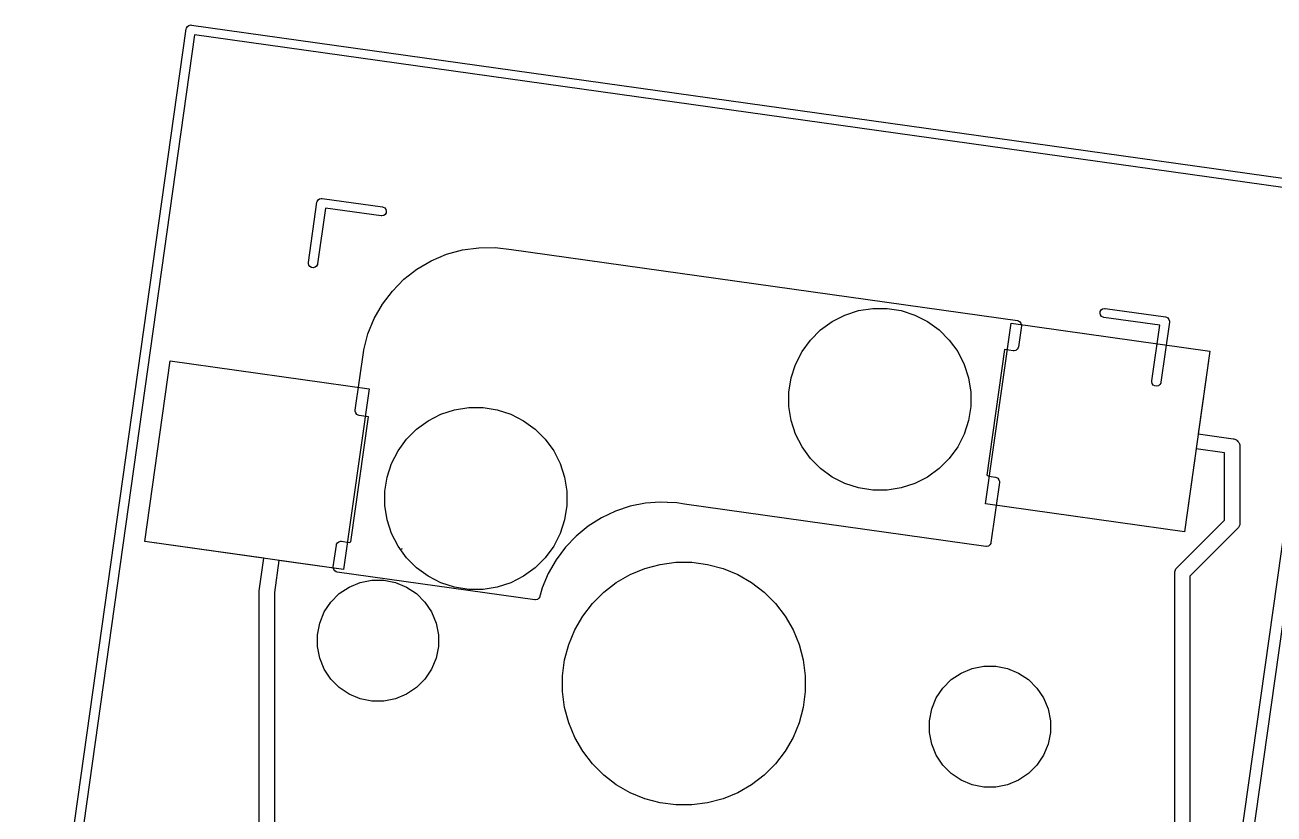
# Model space of a CAD drawing. Header units: millimetres. Extents: x 14 to 286, y -133 to -45.
# Drawn here: x 63.02 to 83.55, y -58.33 to -45.35 of the extents above; entities that cross this region are included whole.
import ezdxf

# ---------------------------------------------------------------- set-up
doc = ezdxf.new("R2010")
doc.units = ezdxf.units.MM
for name, color, linetype, true_color in [('B.Cu', 153, 'CONTINUOUS', 0x4d7fc4), ('B.Mask', 4, 'CONTINUOUS', 0x02ffee), ('B.Paste', 132, 'CONTINUOUS', 0x00c2c2), ('B.Silkscreen', 31, 'CONTINUOUS', 0xe8b2a7), ('F.Mask', 201, 'CONTINUOUS', 0xd864ff), ('F.Silkscreen', 41, 'CONTINUOUS', 0xf2eda1), ('User.Drawings', 9, 'CONTINUOUS', 0xc2c2c2)]:
    doc.layers.add(name, color=color, linetype=linetype, true_color=true_color)

msp = doc.modelspace()

# ---------------------------------------------------------------- linework, layer by layer
at = {"layer": 'B.Cu', "linetype": 'CONTINUOUS'}
for p, q in [((78.808613, -53.226508), (79.226132, -50.255704)), ((79.226132, -50.255704), (82.494017, -50.714976)), ((82.494017, -50.714976), (82.302651, -52.076611)), ((64.987467, -53.849035), (65.404986, -50.878231)), ((65.404986, -50.878231), (68.672871, -51.337503)), ((68.672871, -51.337503), (68.255352, -54.308307)), ((82.302651, -52.076611), (82.880398, -52.157817)), ((82.267858, -52.324177), (82.076498, -53.68578)), ((82.738, -52.390259), (82.267858, -52.324177)), ((82.880398, -52.157817), (82.885286, -52.159002)), ((82.885286, -52.159002), (82.887386, -52.159002)), ((82.887386, -52.159002), (82.890349, -52.160229)), ((82.890349, -52.160229), (82.904212, -52.16359)), ((82.904212, -52.16359), (82.917832, -52.171612)), ((82.917832, -52.171612), (82.932446, -52.177666)), ((82.932446, -52.177666), (82.938663, -52.183883)), ((82.938663, -52.183883), (82.946236, -52.188344)), ((82.946236, -52.188344), (82.95575, -52.20097)), ((82.95575, -52.20097), (82.966934, -52.212154)), ((82.966934, -52.212154), (82.970298, -52.220276)), ((82.970298, -52.220276), (82.975588, -52.227296)), ((82.975588, -52.227296), (82.979546, -52.242603)), ((82.979546, -52.242603), (82.985598, -52.257214)), ((82.985598, -52.257214), (82.986997, -52.271417)), ((82.986997, -52.271417), (82.987798, -52.274515)), ((82.987798, -52.274515), (82.987506, -52.276589)), ((82.987506, -52.276589), (82.988, -52.2816)), ((82.988, -52.2816), (82.988, -53.5463)), ((82.738, -53.494524), (82.738, -52.390259)), ((82.076498, -53.68578), (78.808613, -53.226508)), ((81.953212, -54.279312), (82.738, -53.494524)), ((82.985598, -53.570686), (82.966934, -53.615746)), ((82.988, -53.5463), (82.985598, -53.570686)), ((82.951388, -53.634688), (82.1666, -54.419476)), ((82.966928, -53.615751), (82.951388, -53.634688)), ((82.966934, -53.615746), (82.966928, -53.615751)), ((66.943249, -54.123902), (64.987467, -53.849035)), ((66.867917, -54.659903), (66.943249, -54.123902)), ((67.190815, -54.158695), (67.1166, -54.686749)), ((68.255352, -54.308307), (67.190815, -54.158695)), ((81.9166, -54.3677), (81.919002, -54.343314)), ((81.9166, -61.164022), (81.9166, -54.3677)), ((81.919002, -54.343314), (81.937666, -54.298254)), ((81.937666, -54.298254), (81.937671, -54.298248)), ((81.937671, -54.298248), (81.953212, -54.279312)), ((82.1666, -54.419476), (82.1666, -61.164022)), ((66.8666, -54.6773), (66.867628, -54.66686)), ((66.8666, -64.355724), (66.8666, -54.6773)), ((66.867628, -54.66686), (66.867917, -54.659903)), ((67.1166, -54.686749), (67.1166, -64.4075))]:
    msp.add_line(p, q, dxfattribs=at)
at = {"layer": 'B.Mask', "linetype": 'CONTINUOUS'}
for p, q in [((76.496855, -50.122119), (76.720712, -50.049383)), ((76.720712, -50.049383), (76.953191, -50.012562)), ((76.953191, -50.012562), (77.188569, -50.012562)), ((77.188569, -50.012562), (77.421048, -50.049383)), ((77.421048, -50.049383), (77.644905, -50.122119)), ((76.096708, -50.367329), (76.287132, -50.228978)), ((76.287132, -50.228978), (76.496855, -50.122119)), ((77.644905, -50.122119), (77.854628, -50.228978)), ((77.854628, -50.228978), (78.045052, -50.367329)), ((78.808613, -53.226508), (79.226132, -50.255704)), ((79.226132, -50.255704), (82.494017, -50.714976)), ((75.930271, -50.533766), (76.096708, -50.367329)), ((78.045052, -50.367329), (78.211489, -50.533766)), ((75.79192, -50.72419), (75.930271, -50.533766)), ((78.211489, -50.533766), (78.34984, -50.72419)), ((82.494017, -50.714976), (82.076498, -53.68578)), ((64.987467, -53.849035), (65.404986, -50.878231)), ((65.404986, -50.878231), (68.672871, -51.337503)), ((75.685061, -50.933913), (75.79192, -50.72419)), ((78.34984, -50.72419), (78.456699, -50.933913)), ((75.612325, -51.15777), (75.685061, -50.933913)), ((78.456699, -50.933913), (78.529435, -51.15777)), ((75.575504, -51.390249), (75.612325, -51.15777)), ((78.529435, -51.15777), (78.566256, -51.390249)), ((68.672871, -51.337503), (68.255352, -54.308307)), ((75.575504, -51.625627), (75.575504, -51.390249)), ((78.566256, -51.390249), (78.566256, -51.625627)), ((69.855153, -51.753651), (70.07901, -51.680915)), ((70.07901, -51.680915), (70.311489, -51.644094)), ((70.311489, -51.644094), (70.546867, -51.644094)), ((70.546867, -51.644094), (70.779346, -51.680915)), ((70.779346, -51.680915), (71.003203, -51.753651)), ((75.612325, -51.858106), (75.575504, -51.625627)), ((78.566256, -51.625627), (78.529435, -51.858106)), ((69.455006, -51.998861), (69.64543, -51.86051)), ((69.64543, -51.86051), (69.855153, -51.753651)), ((71.003203, -51.753651), (71.212926, -51.86051)), ((71.212926, -51.86051), (71.40335, -51.998861)), ((75.685061, -52.081963), (75.612325, -51.858106)), ((78.529435, -51.858106), (78.456699, -52.081963)), ((69.288569, -52.165298), (69.455006, -51.998861)), ((71.40335, -51.998861), (71.569787, -52.165298)), ((75.79192, -52.291686), (75.685061, -52.081963)), ((78.456699, -52.081963), (78.34984, -52.291686)), ((69.043359, -52.565445), (69.150218, -52.355722)), ((69.150218, -52.355722), (69.288569, -52.165298)), ((71.569787, -52.165298), (71.708138, -52.355722)), ((71.708138, -52.355722), (71.814997, -52.565445)), ((75.930271, -52.48211), (75.79192, -52.291686)), ((78.34984, -52.291686), (78.211489, -52.48211)), ((76.096708, -52.648547), (75.930271, -52.48211)), ((78.211489, -52.48211), (78.045052, -52.648547)), ((68.970623, -52.789302), (69.043359, -52.565445)), ((71.814997, -52.565445), (71.887733, -52.789302)), ((76.287132, -52.786898), (76.096708, -52.648547)), ((78.045052, -52.648547), (77.854628, -52.786898)), ((68.933802, -53.021781), (68.970623, -52.789302)), ((71.887733, -52.789302), (71.924554, -53.021781)), ((76.496855, -52.893757), (76.287132, -52.786898)), ((76.720712, -52.966493), (76.496855, -52.893757)), ((76.953191, -53.003314), (76.720712, -52.966493)), ((77.421048, -52.966493), (77.188569, -53.003314)), ((77.644905, -52.893757), (77.421048, -52.966493)), ((77.854628, -52.786898), (77.644905, -52.893757)), ((68.933802, -53.257159), (68.933802, -53.021781)), ((71.924554, -53.021781), (71.924554, -53.257159)), ((77.188569, -53.003314), (76.953191, -53.003314)), ((68.970623, -53.489638), (68.933802, -53.257159)), ((71.924554, -53.257159), (71.887733, -53.489638)), ((82.076498, -53.68578), (78.808613, -53.226508)), ((69.043359, -53.713495), (68.970623, -53.489638)), ((71.887733, -53.489638), (71.814997, -53.713495)), ((69.150218, -53.923218), (69.043359, -53.713495)), ((71.814997, -53.713495), (71.708138, -53.923218)), ((68.255352, -54.308307), (64.987467, -53.849035)), ((69.288569, -54.113642), (69.150218, -53.923218)), ((71.708138, -53.923218), (71.569787, -54.113642)), ((69.455006, -54.280079), (69.288569, -54.113642)), ((71.569787, -54.113642), (71.40335, -54.280079)), ((73.458419, -54.223429), (73.717794, -54.189282)), ((73.717794, -54.189282), (73.979406, -54.189282)), ((73.979406, -54.189282), (74.238781, -54.223429)), ((69.64543, -54.41843), (69.455006, -54.280079)), ((71.40335, -54.280079), (71.212926, -54.41843)), ((72.73746, -54.522061), (72.964023, -54.391255)), ((72.964023, -54.391255), (73.205721, -54.29114)), ((73.205721, -54.29114), (73.458419, -54.223429)), ((74.238781, -54.223429), (74.491479, -54.29114)), ((74.491479, -54.29114), (74.733177, -54.391255)), ((74.733177, -54.391255), (74.95974, -54.522061)), ((68.183645, -54.704991), (68.346641, -54.59608)), ((68.346641, -54.59608), (68.527753, -54.521061)), ((68.527753, -54.521061), (68.720021, -54.482816)), ((68.720021, -54.482816), (68.916055, -54.482816)), ((68.916055, -54.482816), (69.108323, -54.521061)), ((69.108323, -54.521061), (69.289435, -54.59608)), ((69.289435, -54.59608), (69.452431, -54.704991)), ((69.855153, -54.525289), (69.64543, -54.41843)), ((70.07901, -54.598025), (69.855153, -54.525289)), ((70.311489, -54.634846), (70.07901, -54.598025)), ((70.779346, -54.598025), (70.546867, -54.634846)), ((71.003203, -54.525289), (70.779346, -54.598025)), ((71.212926, -54.41843), (71.003203, -54.525289)), ((72.529908, -54.68132), (72.73746, -54.522061)), ((74.95974, -54.522061), (75.167292, -54.68132)), ((68.045028, -54.843608), (68.183645, -54.704991)), ((69.452431, -54.704991), (69.591048, -54.843608)), ((70.546867, -54.634846), (70.311489, -54.634846)), ((72.34492, -54.866308), (72.529908, -54.68132)), ((75.167292, -54.68132), (75.35228, -54.866308)), ((67.861098, -55.187716), (67.936117, -55.006604)), ((67.936117, -55.006604), (68.045028, -54.843608)), ((69.591048, -54.843608), (69.699959, -55.006604)), ((69.699959, -55.006604), (69.774978, -55.187716)), ((72.185661, -55.07386), (72.34492, -54.866308)), ((75.35228, -54.866308), (75.511539, -55.07386)), ((67.822853, -55.379984), (67.861098, -55.187716)), ((69.774978, -55.187716), (69.813223, -55.379984)), ((72.054855, -55.300423), (72.185661, -55.07386)), ((75.511539, -55.07386), (75.642345, -55.300423)), ((67.822853, -55.576018), (67.822853, -55.379984)), ((69.813223, -55.379984), (69.813223, -55.576018)), ((71.95474, -55.542121), (72.054855, -55.300423)), ((75.642345, -55.300423), (75.74246, -55.542121)), ((67.861098, -55.768286), (67.822853, -55.576018)), ((69.813223, -55.576018), (69.774978, -55.768286)), ((71.887029, -55.794819), (71.95474, -55.542121)), ((75.74246, -55.542121), (75.810171, -55.794819)), ((67.936117, -55.949398), (67.861098, -55.768286)), ((69.774978, -55.768286), (69.699959, -55.949398)), ((71.852882, -56.054194), (71.887029, -55.794819)), ((75.810171, -55.794819), (75.844318, -56.054194)), ((68.045028, -56.112394), (67.936117, -55.949398)), ((69.699959, -55.949398), (69.591048, -56.112394)), ((71.852882, -56.315806), (71.852882, -56.054194)), ((75.844318, -56.054194), (75.844318, -56.315806)), ((78.244769, -56.118989), (78.407765, -56.010078)), ((78.407765, -56.010078), (78.588877, -55.935059)), ((78.588877, -55.935059), (78.781145, -55.896814)), ((78.781145, -55.896814), (78.977179, -55.896814)), ((78.977179, -55.896814), (79.169447, -55.935059)), ((79.169447, -55.935059), (79.350559, -56.010078)), ((79.350559, -56.010078), (79.513555, -56.118989)), ((68.183645, -56.251011), (68.045028, -56.112394)), ((68.346641, -56.359922), (68.183645, -56.251011)), ((69.452431, -56.251011), (69.289435, -56.359922)), ((69.591048, -56.112394), (69.452431, -56.251011)), ((77.997241, -56.420602), (78.106152, -56.257606)), ((78.106152, -56.257606), (78.244769, -56.118989)), ((79.513555, -56.118989), (79.652172, -56.257606)), ((79.652172, -56.257606), (79.761083, -56.420602)), ((68.527753, -56.434941), (68.346641, -56.359922)), ((68.720021, -56.473186), (68.527753, -56.434941)), ((69.108323, -56.434941), (68.916055, -56.473186)), ((69.289435, -56.359922), (69.108323, -56.434941)), ((71.887029, -56.575181), (71.852882, -56.315806)), ((75.844318, -56.315806), (75.810171, -56.575181)), ((77.922222, -56.601714), (77.997241, -56.420602)), ((79.761083, -56.420602), (79.836102, -56.601714)), ((68.916055, -56.473186), (68.720021, -56.473186)), ((71.95474, -56.827879), (71.887029, -56.575181)), ((75.810171, -56.575181), (75.74246, -56.827879)), ((77.883977, -56.793982), (77.922222, -56.601714)), ((79.836102, -56.601714), (79.874347, -56.793982)), ((72.054855, -57.069577), (71.95474, -56.827879)), ((75.74246, -56.827879), (75.642345, -57.069577)), ((77.883977, -56.990016), (77.883977, -56.793982)), ((79.874347, -56.793982), (79.874347, -56.990016)), ((72.185661, -57.29614), (72.054855, -57.069577)), ((75.642345, -57.069577), (75.511539, -57.29614)), ((77.922222, -57.182284), (77.883977, -56.990016)), ((79.874347, -56.990016), (79.836102, -57.182284)), ((77.997241, -57.363396), (77.922222, -57.182284)), ((79.836102, -57.182284), (79.761083, -57.363396)), ((72.34492, -57.503692), (72.185661, -57.29614)), ((75.511539, -57.29614), (75.35228, -57.503692)), ((78.106152, -57.526392), (77.997241, -57.363396)), ((79.761083, -57.363396), (79.652172, -57.526392)), ((72.529908, -57.68868), (72.34492, -57.503692)), ((72.73746, -57.847939), (72.529908, -57.68868)), ((75.167292, -57.68868), (74.95974, -57.847939)), ((75.35228, -57.503692), (75.167292, -57.68868)), ((78.244769, -57.665009), (78.106152, -57.526392)), ((78.407765, -57.77392), (78.244769, -57.665009)), ((79.513555, -57.665009), (79.350559, -57.77392)), ((79.652172, -57.526392), (79.513555, -57.665009)), ((72.964023, -57.978745), (72.73746, -57.847939)), ((74.95974, -57.847939), (74.733177, -57.978745)), ((78.588877, -57.848939), (78.407765, -57.77392)), ((78.781145, -57.887184), (78.588877, -57.848939)), ((78.977179, -57.887184), (78.781145, -57.887184)), ((79.169447, -57.848939), (78.977179, -57.887184)), ((79.350559, -57.77392), (79.169447, -57.848939)), ((73.205721, -58.07886), (72.964023, -57.978745)), ((73.458419, -58.146571), (73.205721, -58.07886)), ((74.491479, -58.07886), (74.238781, -58.146571)), ((74.733177, -57.978745), (74.491479, -58.07886)), ((73.717794, -58.180718), (73.458419, -58.146571)), ((73.979406, -58.180718), (73.717794, -58.180718)), ((74.238781, -58.146571), (73.979406, -58.180718))]:
    msp.add_line(p, q, dxfattribs=at)
at = {"layer": 'B.Paste', "linetype": 'CONTINUOUS'}
for p, q in [((78.808613, -53.226508), (79.226132, -50.255704)), ((79.226132, -50.255704), (82.494017, -50.714976)), ((82.494017, -50.714976), (82.076498, -53.68578)), ((64.987467, -53.849035), (65.404986, -50.878231)), ((65.404986, -50.878231), (68.672871, -51.337503)), ((68.672871, -51.337503), (68.255352, -54.308307)), ((82.076498, -53.68578), (78.808613, -53.226508)), ((68.255352, -54.308307), (64.987467, -53.849035))]:
    msp.add_line(p, q, dxfattribs=at)
at = {"layer": 'B.Silkscreen', "linetype": 'CONTINUOUS'}
for p, q in [((69.945667, -49.124309), (70.207676, -49.052201)), ((70.207676, -49.052201), (70.476854, -49.014908)), ((70.476854, -49.014908), (70.748598, -49.01307)), ((70.748598, -49.01307), (71.012725, -49.046026)), ((71.012725, -49.046026), (71.014561, -49.046103)), ((71.014561, -49.046103), (79.332814, -50.215157)), ((69.460895, -49.367463), (69.695313, -49.229999)), ((69.695313, -49.229999), (69.945667, -49.124309)), ((69.246426, -49.534349), (69.460895, -49.367463)), ((69.055574, -49.727801), (69.246426, -49.534349)), ((68.891605, -49.944508), (69.055574, -49.727801)), ((68.757326, -50.180764), (68.891605, -49.944508)), ((68.655032, -50.432526), (68.757326, -50.180764)), ((79.332814, -50.215157), (79.347103, -50.21862)), ((79.347103, -50.21862), (79.372317, -50.233473)), ((79.396646, -50.299865), (79.347935, -50.646459)), ((79.372317, -50.233473), (79.389928, -50.256843)), ((79.389928, -50.256843), (79.389928, -50.256844)), ((79.389928, -50.256844), (79.397255, -50.285175)), ((79.397255, -50.285175), (79.396646, -50.299865)), ((68.586476, -50.695486), (68.655032, -50.432526)), ((68.446689, -51.689449), (68.585862, -50.699181)), ((68.585862, -50.699181), (68.586571, -50.696251)), ((68.586571, -50.696251), (68.586476, -50.695486)), ((79.119638, -50.69011), (78.829398, -52.755278)), ((79.263226, -50.710291), (79.119638, -50.69011)), ((79.277906, -50.710899), (79.263226, -50.710291)), ((79.277917, -50.710901), (79.277906, -50.710899)), ((79.306249, -50.703573), (79.277917, -50.710901)), ((79.329619, -50.685962), (79.306249, -50.703573)), ((79.344472, -50.660748), (79.329619, -50.685962)), ((79.347935, -50.646459), (79.344472, -50.660748)), ((68.446079, -51.704139), (68.446689, -51.689449)), ((68.453407, -51.732471), (68.446079, -51.704139)), ((68.471018, -51.755841), (68.453407, -51.732471)), ((68.374611, -53.854924), (68.664014, -51.795728)), ((68.496232, -51.770694), (68.471018, -51.755841)), ((68.510521, -51.774157), (68.496232, -51.770694)), ((68.664014, -51.795728), (68.510521, -51.774157)), ((78.829398, -52.755278), (78.862127, -52.774557)), ((78.862127, -52.774557), (78.970964, -52.789854)), ((79.034796, -52.874562), (78.895622, -53.86483)), ((78.970964, -52.789854), (78.985253, -52.793317)), ((78.985253, -52.793317), (79.010467, -52.80817)), ((79.010467, -52.80817), (79.028078, -52.83154)), ((79.028078, -52.83154), (79.035406, -52.859872)), ((79.035406, -52.859872), (79.034796, -52.874562)), ((72.724318, -53.348369), (72.492482, -53.457879)), ((72.967771, -53.267928), (72.724318, -53.348369)), ((73.219213, -53.217757), (72.967771, -53.267928)), ((73.456188, -53.200004), (73.219213, -53.217757)), ((73.575623, -53.204625), (73.456188, -53.200004)), ((73.580158, -53.203595), (73.575623, -53.204625)), ((73.731006, -53.210751), (73.580158, -53.203595)), ((73.857355, -53.232451), (73.731006, -53.210751)), ((73.857849, -53.232379), (73.857355, -53.232451)), ((73.859574, -53.232797), (73.857849, -53.232379)), ((78.810914, -53.928662), (73.859574, -53.232797)), ((72.492482, -53.457879), (72.275721, -53.594827)), ((72.077265, -53.75717), (71.900073, -53.942489)), ((72.275721, -53.594827), (72.077265, -53.75717)), ((68.084839, -54.264146), (68.134941, -53.90765)), ((68.134941, -53.90765), (68.138404, -53.89336)), ((68.138404, -53.89336), (68.153257, -53.868146)), ((68.153257, -53.868146), (68.176627, -53.850535)), ((68.176627, -53.850535), (68.178154, -53.85014)), ((68.178154, -53.85014), (68.204959, -53.843207)), ((68.204959, -53.843207), (68.219649, -53.843817)), ((68.219649, -53.843817), (68.345028, -53.861438)), ((68.345028, -53.861438), (68.370823, -53.854767)), ((68.370823, -53.854767), (68.374611, -53.854924)), ((69.20981, -53.962624), (69.208759, -53.96768)), ((69.208759, -53.96768), (69.219107, -53.969134)), ((69.219107, -53.969134), (69.20981, -53.962624)), ((71.900073, -53.942489), (71.746786, -54.148021)), ((78.825603, -53.929271), (78.810914, -53.928662)), ((78.825604, -53.929272), (78.825603, -53.929271)), ((78.825605, -53.929272), (78.825604, -53.929271)), ((78.825604, -53.929271), (78.825604, -53.929272)), ((78.853936, -53.921944), (78.825605, -53.929272)), ((78.877306, -53.904333), (78.853936, -53.921944)), ((78.892159, -53.879119), (78.877306, -53.904333)), ((78.895622, -53.86483), (78.892159, -53.879119)), ((71.746786, -54.148021), (71.61969, -54.370702)), ((68.084229, -54.278836), (68.084839, -54.264146)), ((68.091557, -54.307168), (68.084229, -54.278836)), ((68.109168, -54.330538), (68.091557, -54.307168)), ((68.134382, -54.345391), (68.109168, -54.330538)), ((68.148671, -54.348854), (68.134382, -54.345391)), ((71.39675, -54.805342), (68.148671, -54.348854)), ((71.61969, -54.370702), (71.520679, -54.607212)), ((71.520679, -54.607212), (71.486018, -54.730637)), ((71.41144, -54.805952), (71.39675, -54.805342)), ((71.439772, -54.798624), (71.41144, -54.805952)), ((71.463142, -54.781013), (71.439772, -54.798624)), ((71.477995, -54.755799), (71.463142, -54.781013)), ((71.480334, -54.739154), (71.477995, -54.755799)), ((71.486018, -54.730637), (71.480334, -54.739154))]:
    msp.add_line(p, q, dxfattribs=at)
at = {"layer": 'F.Mask', "linetype": 'CONTINUOUS'}
for p, q in [((76.496855, -50.122119), (76.720712, -50.049383)), ((76.720712, -50.049383), (76.953191, -50.012562)), ((76.953191, -50.012562), (77.188569, -50.012562)), ((77.188569, -50.012562), (77.421048, -50.049383)), ((77.421048, -50.049383), (77.644905, -50.122119)), ((76.096708, -50.367329), (76.287132, -50.228978)), ((76.287132, -50.228978), (76.496855, -50.122119)), ((77.644905, -50.122119), (77.854628, -50.228978)), ((77.854628, -50.228978), (78.045052, -50.367329)), ((75.930271, -50.533766), (76.096708, -50.367329)), ((78.045052, -50.367329), (78.211489, -50.533766)), ((75.79192, -50.72419), (75.930271, -50.533766)), ((78.211489, -50.533766), (78.34984, -50.72419)), ((75.685061, -50.933913), (75.79192, -50.72419)), ((78.34984, -50.72419), (78.456699, -50.933913)), ((75.612325, -51.15777), (75.685061, -50.933913)), ((78.456699, -50.933913), (78.529435, -51.15777)), ((75.575504, -51.390249), (75.612325, -51.15777)), ((78.529435, -51.15777), (78.566256, -51.390249)), ((75.575504, -51.625627), (75.575504, -51.390249)), ((78.566256, -51.390249), (78.566256, -51.625627)), ((69.855153, -51.753651), (70.07901, -51.680915)), ((70.07901, -51.680915), (70.311489, -51.644094)), ((70.311489, -51.644094), (70.546867, -51.644094)), ((70.546867, -51.644094), (70.779346, -51.680915)), ((70.779346, -51.680915), (71.003203, -51.753651)), ((75.612325, -51.858106), (75.575504, -51.625627)), ((78.566256, -51.625627), (78.529435, -51.858106)), ((69.455006, -51.998861), (69.64543, -51.86051)), ((69.64543, -51.86051), (69.855153, -51.753651)), ((71.003203, -51.753651), (71.212926, -51.86051)), ((71.212926, -51.86051), (71.40335, -51.998861)), ((75.685061, -52.081963), (75.612325, -51.858106)), ((78.529435, -51.858106), (78.456699, -52.081963)), ((69.288569, -52.165298), (69.455006, -51.998861)), ((71.40335, -51.998861), (71.569787, -52.165298)), ((75.79192, -52.291686), (75.685061, -52.081963)), ((78.456699, -52.081963), (78.34984, -52.291686)), ((69.043359, -52.565445), (69.150218, -52.355722)), ((69.150218, -52.355722), (69.288569, -52.165298)), ((71.569787, -52.165298), (71.708138, -52.355722)), ((71.708138, -52.355722), (71.814997, -52.565445)), ((75.930271, -52.48211), (75.79192, -52.291686)), ((78.34984, -52.291686), (78.211489, -52.48211)), ((76.096708, -52.648547), (75.930271, -52.48211)), ((78.211489, -52.48211), (78.045052, -52.648547)), ((68.970623, -52.789302), (69.043359, -52.565445)), ((71.814997, -52.565445), (71.887733, -52.789302)), ((76.287132, -52.786898), (76.096708, -52.648547)), ((78.045052, -52.648547), (77.854628, -52.786898)), ((68.933802, -53.021781), (68.970623, -52.789302)), ((71.887733, -52.789302), (71.924554, -53.021781)), ((76.496855, -52.893757), (76.287132, -52.786898)), ((76.720712, -52.966493), (76.496855, -52.893757)), ((76.953191, -53.003314), (76.720712, -52.966493)), ((77.421048, -52.966493), (77.188569, -53.003314)), ((77.644905, -52.893757), (77.421048, -52.966493)), ((77.854628, -52.786898), (77.644905, -52.893757)), ((68.933802, -53.257159), (68.933802, -53.021781)), ((71.924554, -53.021781), (71.924554, -53.257159)), ((77.188569, -53.003314), (76.953191, -53.003314)), ((68.970623, -53.489638), (68.933802, -53.257159)), ((71.924554, -53.257159), (71.887733, -53.489638)), ((69.043359, -53.713495), (68.970623, -53.489638)), ((71.887733, -53.489638), (71.814997, -53.713495)), ((69.150218, -53.923218), (69.043359, -53.713495)), ((71.814997, -53.713495), (71.708138, -53.923218)), ((69.288569, -54.113642), (69.150218, -53.923218)), ((71.708138, -53.923218), (71.569787, -54.113642)), ((69.455006, -54.280079), (69.288569, -54.113642)), ((71.569787, -54.113642), (71.40335, -54.280079)), ((73.458419, -54.223429), (73.717794, -54.189282)), ((73.717794, -54.189282), (73.979406, -54.189282)), ((73.979406, -54.189282), (74.238781, -54.223429)), ((69.64543, -54.41843), (69.455006, -54.280079)), ((71.40335, -54.280079), (71.212926, -54.41843)), ((72.73746, -54.522061), (72.964023, -54.391255)), ((72.964023, -54.391255), (73.205721, -54.29114)), ((73.205721, -54.29114), (73.458419, -54.223429)), ((74.238781, -54.223429), (74.491479, -54.29114)), ((74.491479, -54.29114), (74.733177, -54.391255)), ((74.733177, -54.391255), (74.95974, -54.522061)), ((68.183645, -54.704991), (68.346641, -54.59608)), ((68.346641, -54.59608), (68.527753, -54.521061)), ((68.527753, -54.521061), (68.720021, -54.482816)), ((68.720021, -54.482816), (68.916055, -54.482816)), ((68.916055, -54.482816), (69.108323, -54.521061)), ((69.108323, -54.521061), (69.289435, -54.59608)), ((69.289435, -54.59608), (69.452431, -54.704991)), ((69.855153, -54.525289), (69.64543, -54.41843)), ((70.07901, -54.598025), (69.855153, -54.525289)), ((70.311489, -54.634846), (70.07901, -54.598025)), ((70.779346, -54.598025), (70.546867, -54.634846)), ((71.003203, -54.525289), (70.779346, -54.598025)), ((71.212926, -54.41843), (71.003203, -54.525289)), ((72.529908, -54.68132), (72.73746, -54.522061)), ((74.95974, -54.522061), (75.167292, -54.68132)), ((68.045028, -54.843608), (68.183645, -54.704991)), ((69.452431, -54.704991), (69.591048, -54.843608)), ((70.546867, -54.634846), (70.311489, -54.634846)), ((72.34492, -54.866308), (72.529908, -54.68132)), ((75.167292, -54.68132), (75.35228, -54.866308)), ((67.861098, -55.187716), (67.936117, -55.006604)), ((67.936117, -55.006604), (68.045028, -54.843608)), ((69.591048, -54.843608), (69.699959, -55.006604)), ((69.699959, -55.006604), (69.774978, -55.187716)), ((72.185661, -55.07386), (72.34492, -54.866308)), ((75.35228, -54.866308), (75.511539, -55.07386)), ((67.822853, -55.379984), (67.861098, -55.187716)), ((69.774978, -55.187716), (69.813223, -55.379984)), ((72.054855, -55.300423), (72.185661, -55.07386)), ((75.511539, -55.07386), (75.642345, -55.300423)), ((67.822853, -55.576018), (67.822853, -55.379984)), ((69.813223, -55.379984), (69.813223, -55.576018)), ((71.95474, -55.542121), (72.054855, -55.300423)), ((75.642345, -55.300423), (75.74246, -55.542121)), ((67.861098, -55.768286), (67.822853, -55.576018)), ((69.813223, -55.576018), (69.774978, -55.768286)), ((71.887029, -55.794819), (71.95474, -55.542121)), ((75.74246, -55.542121), (75.810171, -55.794819)), ((67.936117, -55.949398), (67.861098, -55.768286)), ((69.774978, -55.768286), (69.699959, -55.949398)), ((71.852882, -56.054194), (71.887029, -55.794819)), ((75.810171, -55.794819), (75.844318, -56.054194)), ((68.045028, -56.112394), (67.936117, -55.949398)), ((69.699959, -55.949398), (69.591048, -56.112394)), ((71.852882, -56.315806), (71.852882, -56.054194)), ((75.844318, -56.054194), (75.844318, -56.315806)), ((78.244769, -56.118989), (78.407765, -56.010078)), ((78.407765, -56.010078), (78.588877, -55.935059)), ((78.588877, -55.935059), (78.781145, -55.896814)), ((78.781145, -55.896814), (78.977179, -55.896814)), ((78.977179, -55.896814), (79.169447, -55.935059)), ((79.169447, -55.935059), (79.350559, -56.010078)), ((79.350559, -56.010078), (79.513555, -56.118989)), ((68.183645, -56.251011), (68.045028, -56.112394)), ((68.346641, -56.359922), (68.183645, -56.251011)), ((69.452431, -56.251011), (69.289435, -56.359922)), ((69.591048, -56.112394), (69.452431, -56.251011)), ((77.997241, -56.420602), (78.106152, -56.257606)), ((78.106152, -56.257606), (78.244769, -56.118989)), ((79.513555, -56.118989), (79.652172, -56.257606)), ((79.652172, -56.257606), (79.761083, -56.420602)), ((68.527753, -56.434941), (68.346641, -56.359922)), ((68.720021, -56.473186), (68.527753, -56.434941)), ((69.108323, -56.434941), (68.916055, -56.473186)), ((69.289435, -56.359922), (69.108323, -56.434941)), ((71.887029, -56.575181), (71.852882, -56.315806)), ((75.844318, -56.315806), (75.810171, -56.575181)), ((77.922222, -56.601714), (77.997241, -56.420602)), ((79.761083, -56.420602), (79.836102, -56.601714)), ((68.916055, -56.473186), (68.720021, -56.473186)), ((71.95474, -56.827879), (71.887029, -56.575181)), ((75.810171, -56.575181), (75.74246, -56.827879)), ((77.883977, -56.793982), (77.922222, -56.601714)), ((79.836102, -56.601714), (79.874347, -56.793982)), ((72.054855, -57.069577), (71.95474, -56.827879)), ((75.74246, -56.827879), (75.642345, -57.069577)), ((77.883977, -56.990016), (77.883977, -56.793982)), ((79.874347, -56.793982), (79.874347, -56.990016)), ((72.185661, -57.29614), (72.054855, -57.069577)), ((75.642345, -57.069577), (75.511539, -57.29614)), ((77.922222, -57.182284), (77.883977, -56.990016)), ((79.874347, -56.990016), (79.836102, -57.182284)), ((77.997241, -57.363396), (77.922222, -57.182284)), ((79.836102, -57.182284), (79.761083, -57.363396)), ((72.34492, -57.503692), (72.185661, -57.29614)), ((75.511539, -57.29614), (75.35228, -57.503692)), ((78.106152, -57.526392), (77.997241, -57.363396)), ((79.761083, -57.363396), (79.652172, -57.526392)), ((72.529908, -57.68868), (72.34492, -57.503692)), ((72.73746, -57.847939), (72.529908, -57.68868)), ((75.167292, -57.68868), (74.95974, -57.847939)), ((75.35228, -57.503692), (75.167292, -57.68868)), ((78.244769, -57.665009), (78.106152, -57.526392)), ((78.407765, -57.77392), (78.244769, -57.665009)), ((79.513555, -57.665009), (79.350559, -57.77392)), ((79.652172, -57.526392), (79.513555, -57.665009)), ((72.964023, -57.978745), (72.73746, -57.847939)), ((74.95974, -57.847939), (74.733177, -57.978745)), ((78.588877, -57.848939), (78.407765, -57.77392)), ((78.781145, -57.887184), (78.588877, -57.848939)), ((78.977179, -57.887184), (78.781145, -57.887184)), ((79.169447, -57.848939), (78.977179, -57.887184)), ((79.350559, -57.77392), (79.169447, -57.848939)), ((73.205721, -58.07886), (72.964023, -57.978745)), ((73.458419, -58.146571), (73.205721, -58.07886)), ((74.491479, -58.07886), (74.238781, -58.146571)), ((74.733177, -57.978745), (74.491479, -58.07886)), ((73.717794, -58.180718), (73.458419, -58.146571)), ((73.979406, -58.180718), (73.717794, -58.180718)), ((74.238781, -58.146571), (73.979406, -58.180718))]:
    msp.add_line(p, q, dxfattribs=at)
at = {"layer": 'F.Silkscreen', "linetype": 'CONTINUOUS'}
for p, q in [((73.458419, -54.223429), (73.717794, -54.189282)), ((73.717794, -54.189282), (73.979406, -54.189282)), ((73.979406, -54.189282), (74.238781, -54.223429)), ((72.73746, -54.522061), (72.964023, -54.391255)), ((72.964023, -54.391255), (73.205721, -54.29114)), ((73.205721, -54.29114), (73.458419, -54.223429)), ((74.238781, -54.223429), (74.491479, -54.29114)), ((74.491479, -54.29114), (74.733177, -54.391255)), ((74.733177, -54.391255), (74.95974, -54.522061)), ((68.183645, -54.704991), (68.346641, -54.59608)), ((68.346641, -54.59608), (68.527753, -54.521061)), ((68.527753, -54.521061), (68.720021, -54.482816)), ((68.720021, -54.482816), (68.916055, -54.482816)), ((68.916055, -54.482816), (69.108323, -54.521061)), ((69.108323, -54.521061), (69.289435, -54.59608)), ((69.289435, -54.59608), (69.452431, -54.704991)), ((72.529908, -54.68132), (72.73746, -54.522061)), ((74.95974, -54.522061), (75.167292, -54.68132)), ((68.045028, -54.843608), (68.183645, -54.704991)), ((69.452431, -54.704991), (69.591048, -54.843608)), ((72.34492, -54.866308), (72.529908, -54.68132)), ((75.167292, -54.68132), (75.35228, -54.866308)), ((67.861098, -55.187716), (67.936117, -55.006604)), ((67.936117, -55.006604), (68.045028, -54.843608)), ((69.591048, -54.843608), (69.699959, -55.006604)), ((69.699959, -55.006604), (69.774978, -55.187716)), ((72.185661, -55.07386), (72.34492, -54.866308)), ((75.35228, -54.866308), (75.511539, -55.07386)), ((67.822853, -55.379984), (67.861098, -55.187716)), ((69.774978, -55.187716), (69.813223, -55.379984)), ((72.054855, -55.300423), (72.185661, -55.07386)), ((75.511539, -55.07386), (75.642345, -55.300423)), ((67.822853, -55.576018), (67.822853, -55.379984)), ((69.813223, -55.379984), (69.813223, -55.576018)), ((71.95474, -55.542121), (72.054855, -55.300423)), ((75.642345, -55.300423), (75.74246, -55.542121)), ((67.861098, -55.768286), (67.822853, -55.576018)), ((69.813223, -55.576018), (69.774978, -55.768286)), ((71.887029, -55.794819), (71.95474, -55.542121)), ((75.74246, -55.542121), (75.810171, -55.794819)), ((67.936117, -55.949398), (67.861098, -55.768286)), ((69.774978, -55.768286), (69.699959, -55.949398)), ((71.852882, -56.054194), (71.887029, -55.794819)), ((75.810171, -55.794819), (75.844318, -56.054194)), ((68.045028, -56.112394), (67.936117, -55.949398)), ((69.699959, -55.949398), (69.591048, -56.112394)), ((71.852882, -56.315806), (71.852882, -56.054194)), ((75.844318, -56.054194), (75.844318, -56.315806)), ((78.244769, -56.118989), (78.407765, -56.010078)), ((78.407765, -56.010078), (78.588877, -55.935059)), ((78.588877, -55.935059), (78.781145, -55.896814)), ((78.781145, -55.896814), (78.977179, -55.896814)), ((78.977179, -55.896814), (79.169447, -55.935059)), ((79.169447, -55.935059), (79.350559, -56.010078)), ((79.350559, -56.010078), (79.513555, -56.118989)), ((68.183645, -56.251011), (68.045028, -56.112394)), ((68.346641, -56.359922), (68.183645, -56.251011)), ((69.452431, -56.251011), (69.289435, -56.359922)), ((69.591048, -56.112394), (69.452431, -56.251011)), ((77.997241, -56.420602), (78.106152, -56.257606)), ((78.106152, -56.257606), (78.244769, -56.118989)), ((79.513555, -56.118989), (79.652172, -56.257606)), ((79.652172, -56.257606), (79.761083, -56.420602)), ((68.527753, -56.434941), (68.346641, -56.359922)), ((68.720021, -56.473186), (68.527753, -56.434941)), ((69.108323, -56.434941), (68.916055, -56.473186)), ((69.289435, -56.359922), (69.108323, -56.434941)), ((71.887029, -56.575181), (71.852882, -56.315806)), ((75.844318, -56.315806), (75.810171, -56.575181)), ((77.922222, -56.601714), (77.997241, -56.420602)), ((79.761083, -56.420602), (79.836102, -56.601714)), ((68.916055, -56.473186), (68.720021, -56.473186)), ((71.95474, -56.827879), (71.887029, -56.575181)), ((75.810171, -56.575181), (75.74246, -56.827879)), ((77.883977, -56.793982), (77.922222, -56.601714)), ((79.836102, -56.601714), (79.874347, -56.793982)), ((72.054855, -57.069577), (71.95474, -56.827879)), ((75.74246, -56.827879), (75.642345, -57.069577)), ((77.883977, -56.990016), (77.883977, -56.793982)), ((79.874347, -56.793982), (79.874347, -56.990016)), ((72.185661, -57.29614), (72.054855, -57.069577)), ((75.642345, -57.069577), (75.511539, -57.29614)), ((77.922222, -57.182284), (77.883977, -56.990016)), ((79.874347, -56.990016), (79.836102, -57.182284)), ((77.997241, -57.363396), (77.922222, -57.182284)), ((79.836102, -57.182284), (79.761083, -57.363396)), ((72.34492, -57.503692), (72.185661, -57.29614)), ((75.511539, -57.29614), (75.35228, -57.503692)), ((78.106152, -57.526392), (77.997241, -57.363396)), ((79.761083, -57.363396), (79.652172, -57.526392)), ((72.529908, -57.68868), (72.34492, -57.503692)), ((72.73746, -57.847939), (72.529908, -57.68868)), ((75.167292, -57.68868), (74.95974, -57.847939)), ((75.35228, -57.503692), (75.167292, -57.68868)), ((78.244769, -57.665009), (78.106152, -57.526392)), ((78.407765, -57.77392), (78.244769, -57.665009)), ((79.513555, -57.665009), (79.350559, -57.77392)), ((79.652172, -57.526392), (79.513555, -57.665009)), ((72.964023, -57.978745), (72.73746, -57.847939)), ((74.95974, -57.847939), (74.733177, -57.978745)), ((78.588877, -57.848939), (78.407765, -57.77392)), ((78.781145, -57.887184), (78.588877, -57.848939)), ((78.977179, -57.887184), (78.781145, -57.887184)), ((79.169447, -57.848939), (78.977179, -57.887184)), ((79.350559, -57.77392), (79.169447, -57.848939)), ((73.205721, -58.07886), (72.964023, -57.978745)), ((73.458419, -58.146571), (73.205721, -58.07886)), ((74.491479, -58.07886), (74.238781, -58.146571)), ((74.733177, -57.978745), (74.491479, -58.07886)), ((73.717794, -58.180718), (73.458419, -58.146571)), ((73.979406, -58.180718), (73.717794, -58.180718)), ((74.238781, -58.146571), (73.979406, -58.180718))]:
    msp.add_line(p, q, dxfattribs=at)
at = {"layer": 'User.Drawings', "linetype": 'CONTINUOUS'}
for p, q in [((65.671113, -45.402346), (65.685966, -45.377132)), ((65.685966, -45.377132), (65.709336, -45.359521)), ((65.709336, -45.359521), (65.737668, -45.352193)), ((65.737668, -45.352193), (65.752358, -45.352803)), ((65.752358, -45.352803), (84.551233, -47.994812)), ((63.016403, -64.281242), (65.66765, -45.416635)), ((65.805752, -45.51178), (63.178855, -64.203124)), ((65.66765, -45.416635), (65.671113, -45.402346)), ((84.497045, -48.13867), (65.805752, -45.51178)), ((67.820128, -48.254185), (67.834981, -48.228971)), ((67.834981, -48.228971), (67.858351, -48.21136)), ((67.858351, -48.21136), (67.886683, -48.204032)), ((67.886683, -48.204032), (67.901373, -48.204642)), ((67.901373, -48.204642), (68.891641, -48.343815)), ((81.870148, -66.830014), (84.497045, -48.13867)), ((84.681761, -48.139419), (82.05748, -66.812147)), ((67.677492, -49.258742), (67.816665, -48.268474)), ((67.816665, -48.268474), (67.820128, -48.254185)), ((67.954767, -48.363619), (67.826032, -49.279618)), ((68.870765, -48.492355), (67.954767, -48.363619)), ((68.891641, -48.343815), (68.90593, -48.347278)), ((68.90593, -48.347278), (68.931144, -48.362131)), ((68.931144, -48.362131), (68.948755, -48.385501)), ((68.95201, -48.442812), (68.937157, -48.468026)), ((68.948755, -48.385501), (68.956083, -48.413833)), ((68.956083, -48.413833), (68.95201, -48.442812)), ((68.885455, -48.492965), (68.870765, -48.492355)), ((68.913787, -48.485637), (68.885455, -48.492965)), ((68.937157, -48.468026), (68.913787, -48.485637)), ((67.676882, -49.273432), (67.677492, -49.258742)), ((67.68421, -49.301764), (67.676882, -49.273432)), ((67.826032, -49.279618), (67.822569, -49.293907)), ((67.701821, -49.325134), (67.68421, -49.301764)), ((67.727035, -49.339987), (67.701821, -49.325134)), ((67.756014, -49.34406), (67.727035, -49.339987)), ((67.784346, -49.336732), (67.756014, -49.34406)), ((67.807716, -49.319121), (67.784346, -49.336732)), ((67.822569, -49.293907), (67.807716, -49.319121)), ((80.68954, -50.092414), (80.693613, -50.063435)), ((80.696868, -50.120746), (80.68954, -50.092414)), ((80.693613, -50.063435), (80.708466, -50.038221)), ((80.708466, -50.038221), (80.731836, -50.02061)), ((80.731836, -50.02061), (80.760168, -50.013282)), ((80.760168, -50.013282), (80.774858, -50.013892)), ((80.774858, -50.013892), (81.765126, -50.153065)), ((80.714479, -50.144116), (80.696868, -50.120746)), ((80.739693, -50.158969), (80.714479, -50.144116)), ((80.753982, -50.162432), (80.739693, -50.158969)), ((81.66998, -50.291167), (80.753982, -50.162432)), ((81.541245, -51.207165), (81.66998, -50.291167)), ((81.828958, -50.237773), (81.689785, -51.228041)), ((81.765126, -50.153065), (81.779415, -50.156528)), ((81.779415, -50.156528), (81.804629, -50.171381)), ((81.804629, -50.171381), (81.82224, -50.194751)), ((81.82224, -50.194751), (81.829568, -50.223083)), ((81.829568, -50.223083), (81.828958, -50.237773)), ((81.540635, -51.221855), (81.541245, -51.207165)), ((81.547963, -51.250187), (81.540635, -51.221855)), ((81.565574, -51.273557), (81.547963, -51.250187)), ((81.590788, -51.28841), (81.565574, -51.273557)), ((81.619767, -51.292483), (81.590788, -51.28841)), ((81.648099, -51.285155), (81.619767, -51.292483)), ((81.671469, -51.267544), (81.648099, -51.285155)), ((81.686322, -51.24233), (81.671469, -51.267544)), ((81.689785, -51.228041), (81.686322, -51.24233))]:
    msp.add_line(p, q, dxfattribs=at)

doc.saveas('drawing.dxf')
